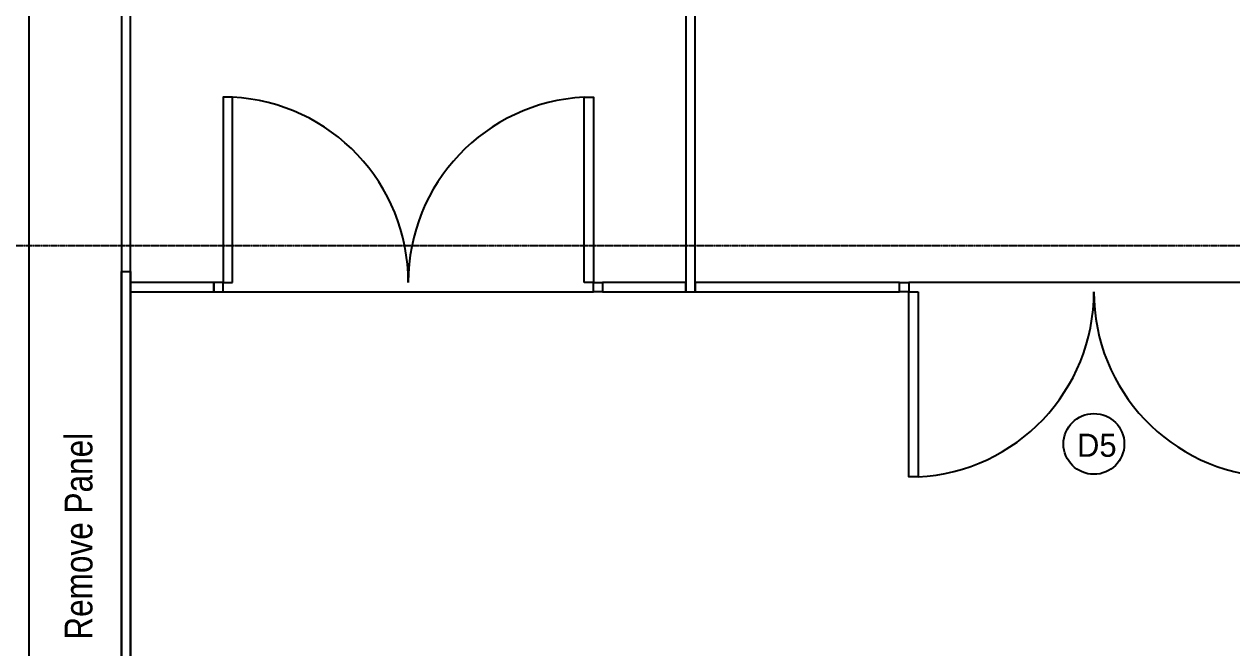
# Model space of a CAD drawing. Header units: millimetres. Extents: x -62354 to 129108, y -71259 to 35407.
# Drawn here: x -30810 to -24286, y 14030 to 17401 of the extents above; entities that cross this region are included whole.
import ezdxf

# ---------------------------------------------------------------- set-up
doc = ezdxf.new("R2010")
doc.units = ezdxf.units.MM
doc.header["$MEASUREMENT"] = 0
doc.linetypes.add('1st FL Layout xrf$0$CENTER2', pattern=[1.125, 0.75, -0.125, 0.125, -0.125])
for name, color, linetype, transparency in [('1st FL Layout xrf$0$AR-PC PANEL', 7, 'Continuous', 0.5), ('1st FL Layout xrf$0$Future', 7, 'Continuous', 0.5), ('1st FL Layout xrf$0$G-Grid Line', 253, '1st FL Layout xrf$0$CENTER2', 0.5)]:
    doc.layers.add(name, color=color, linetype=linetype, transparency=transparency)
for name, color, linetype in [('1st FL Layout xrf$0$CR-Door Number', 1, 'Continuous'), ('1st FL Layout xrf$0$CR-Doors', 1, 'Continuous'), ('1st FL Layout xrf$0$CR-Sandwich Panel', 3, 'Continuous')]:
    doc.layers.add(name, color=color, linetype=linetype)
doc.styles.add('1st FL Layout xrf$0$Rs85', font='angsana.shx', dxfattribs={"width": 0.85})
doc.styles.add('1st FL Layout xrf$0$TEXT', font='cordia2.shx')

# ---------------------------------------------------------------- blocks, each defined once
blk = doc.blocks.new('1st FL Layout xrf$0$EL1')
at = {"layer": '1st FL Layout xrf$0$Future'}
blk.add_line((-30784.9, 24413.5), (-30784.9, -14236.6), dxfattribs=at)
blk = doc.blocks.new('*U131')
blk.add_lwpolyline([(-37459.9, 12752.3), (-36356.2, 12752.3), (-36356.2, 12802.3), (-37459.9, 12802.3)], close=True)
blk = doc.blocks.new('*U133')
blk.add_lwpolyline([(-44966.2, 12752.3), (-36507.7, 12752.3), (-36507.7, 12802.3), (-44966.2, 12802.3)], close=True)
blk = doc.blocks.new('1st FL Layout xrf$0$CleanRoom Door 2050 mm.')
at = {"color": 74}
for points in [[(483.4529, 359.7061), (483.4029, 359.7061), (483.4029, 359.6561), (483.4529, 359.6561)], [(483.4529, 359.606), (484.4538, 359.606), (484.4538, 359.6561), (483.4529, 359.6561)], [(483.4529, 357.7062), (484.4538, 357.7062), (484.4538, 357.6561), (483.4529, 357.6561)], [(483.4529, 357.6061), (483.4029, 357.6061), (483.4029, 357.6561), (483.4529, 357.6561)]]:
    blk.add_lwpolyline(points, close=True, dxfattribs=at)
at = {"color": 253}
blk.add_lwpolyline([(483.4029, 359.6561), (483.4029, 357.6561)], dxfattribs=at)
at = {"color": 253, "ltscale": 0.015}
for centre, start, end in [((483.4545, 359.6567), 269.91036, 357.09466), ((483.4545, 357.6555), 2.90534, 90.08964)]:
    blk.add_arc(centre, 1.0006, start, end, dxfattribs=at)
blk = doc.blocks.new('1st FL Layout xrf$0$D5')
blk.add_circle((0, 0), 164.3)
at = {"style": '1st FL Layout xrf$0$TEXT'}
blk.add_text('D5', height=125, dxfattribs=at).set_placement((-91.1, -69.6))
blk = doc.blocks.new('*U588')
blk.add_lwpolyline([(-36656.2, 12752.3), (-36206.2, 12752.3), (-36206.2, 12802.3), (-36656.2, 12802.3)], close=True)
blk = doc.blocks.new('*U589')
blk.add_lwpolyline([(-37106.2, 12752.3), (-36656.2, 12752.3), (-36656.2, 12802.3), (-37106.2, 12802.3)], close=True)
blk = doc.blocks.new('*U587')
blk.add_lwpolyline([(-44966.2, 12752.3), (-33461.1, 12752.3), (-33461.1, 12802.3), (-44966.2, 12802.3)], close=True)
blk = doc.blocks.new('1st FL Layout xrf')
at = {"color": 1}
blk.add_lwpolyline([(-30234.9, 16064), (-30234.9, 13064), (-30284.9, 13064), (-30284.9, 16063.5), (-30234.9, 16063.5)], dxfattribs=at)
at = {"layer": '1st FL Layout xrf$0$G-Grid Line', "ltscale": 10}
blk.add_line((53865.1, 16203.5), (-60254, 16203.5), dxfattribs=at)
at = {"layer": '1st FL Layout xrf$0$AR-PC PANEL'}
blk.add_blockref('1st FL Layout xrf$0$EL1', (0, 0), dxfattribs=at)
at = {"layer": '1st FL Layout xrf$0$CR-Door Number'}
blk.add_blockref('1st FL Layout xrf$0$D5', (-25031.2, 15132.2), dxfattribs=at)
at = {"layer": '1st FL Layout xrf$0$CR-Doors', "color": 3}
for p, xscale, yscale, zscale, rotation in [((329921.3, -467447.9), 1000.000000000004, 1000.000000000004, 1000.000000000004, 90), ((-383687.3, 499408), 1000.00000000002, 1000.00000000002, 1000.00000000002, 270)]:
    blk.add_blockref('1st FL Layout xrf$0$CleanRoom Door 2050 mm.', p, dxfattribs=dict(at, xscale=xscale, yscale=yscale, zscale=zscale, rotation=rotation))
at = {"layer": '1st FL Layout xrf$0$CR-Sandwich Panel', "rotation": 270}
for name, p in [('*U587', (-43037.1, -20552.7)), ('*U133', (-39987.1, -20552.7))]:
    blk.add_blockref(name, p, dxfattribs=at)
at = {"layer": '1st FL Layout xrf$0$CR-Sandwich Panel'}
for name, p in [('*U589', (6871.3, 3202.8)), ('*U588', (8971.3, 3202.8)), ('*U131', (10275, 3202.8))]:
    blk.add_blockref(name, p, dxfattribs=at)
at = {"layer": '1st FL Layout xrf$0$CR-Doors', "insert": (-30590.9, 13340.9), "char_height": 150, "attachment_point": 1, "rotation": 90, "style": '1st FL Layout xrf$0$Rs85'}
blk.add_mtext_dynamic_manual_height_columns('\\pxqc;Remove Panel', width=2584.717, gutter_width=1000, heights=[0], dxfattribs=at)

msp = doc.modelspace()

# ---------------------------------------------------------------- block references
msp.add_blockref('1st FL Layout xrf', (0, 0))

doc.saveas('drawing.dxf')
